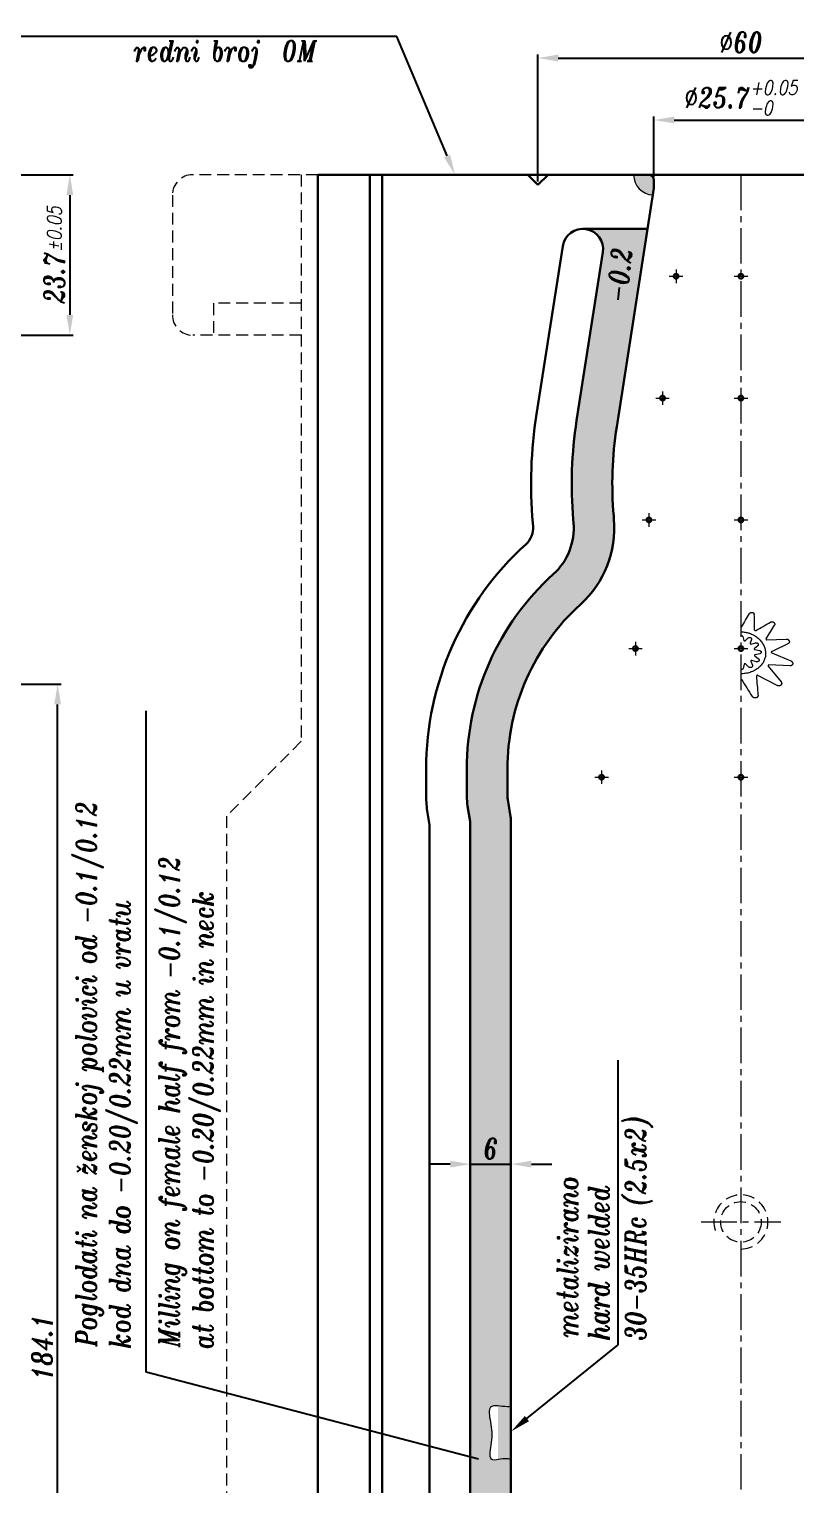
# Model space of a CAD drawing. Extents: x -409 to 838, y -94 to 534.
# Drawn here: x 208.1 to 321.4, y 85.9 to 301 of the extents above; entities that cross this region are included whole.
import ezdxf
from ezdxf import colors
from ezdxf.entities.mleader import LeaderData, LeaderLine
from ezdxf.math import Vec2, Vec3

# ---------------------------------------------------------------- set-up
doc = ezdxf.new("R2010")
doc.units = 0
doc.header["$LTSCALE"] = 7
doc.header["$MEASUREMENT"] = 0
doc.linetypes.add('CENTER2', pattern=[1.125, 0.75, -0.125, 0.125, -0.125])
doc.linetypes.add('HIDDEN', pattern=[0.375, 0.25, -0.125])
doc.layers.get('0').update_dxf_attribs({"linetype": 'CONTINUOUS', "lineweight": 15})
for name, color, linetype, lineweight in [('1', 1, 'CENTER2', 15), ('2', 2, 'HIDDEN', 15), ('3', 3, 'CONTINUOUS', 30), ('8', 252, 'CONTINUOUS', 15), ('ENGLISH', 252, 'CONTINUOUS', 18)]:
    doc.layers.add(name, color=color, linetype=linetype, lineweight=lineweight)
doc.styles.add('ITALICT', font='ITALICT.shx', dxfattribs={"width": 0.8, "height": 3})
doc.styles.get("Standard").update_dxf_attribs({"font": 'isocp.shx', "height": 3})
doc.dimstyles.get("Standard").update_dxf_attribs({"dimtxt": 3, "dimasz": 3, "dimexe": 0.5, "dimexo": 0.5, "dimgap": 0.8, "dimtad": 1, "dimdsep": 46, "dimtxsty": 'ITALICT', "dimcen": 0.09, "dimazin": 2, "dimtfac": 1, "dimtmove": 0, "dimatfit": 3, "dimfxl": 1, "dimtolj": 1, "dimtzin": 0, "dimarcsym": 0})
doc.dimstyles.new('Standard$0', dxfattribs={"dimtxt": 3, "dimasz": 3, "dimexe": 0.5, "dimexo": 0.5, "dimgap": 0.8, "dimtad": 1, "dimdsep": 46, "dimtxsty": 'ITALICT', "dimcen": 0.09, "dimazin": 2, "dimtfac": 1, "dimtmove": 0, "dimatfit": 3, "dimfxl": 1, "dimtolj": 1, "dimtzin": 0, "dimarcsym": 0})

# ---------------------------------------------------------------- blocks, each defined once
blk = doc.blocks.new('*D11')
at = {"color": 0, "linetype": 'ByBlock', "lineweight": -2}
for p, q in [((300.406075935411, 279.1682538731645), (300.406075935411, 288.0477000788716)), ((303.406075935411, 287.5477000788716), (323.1060759354109, 287.5477000788716)), ((326.1060759354109, 279.1682538731645), (326.1060759354109, 288.0477000788716))]:
    blk.add_line(p, q, dxfattribs=at)
at = {"color": 0}
for points in [[(303.406075935411, 288.0477000788716), (303.406075935411, 287.0477000788716), (300.406075935411, 287.5477000788716)], [(323.1060759354109, 287.0477000788716), (323.1060759354109, 288.0477000788716), (326.1060759354109, 287.5477000788716)]]:
    blk.add_solid(points, dxfattribs=at)
at = {"color": 0, "insert": (313.2560759354109, 290.8327000788716), "char_height": 3, "attachment_point": 5, "style": 'ITALICT'}
blk.add_mtext('\\A1;%%c25.7{}{\\H0.71x;\\C3;\\S+0.05^ -0;}', dxfattribs=at)
blk = doc.blocks.new('*D22')
at = {"color": 0, "lineweight": -2}
for p, q in [((161.2258858793589, 279.4682538731645), (214.6031595607306, 279.4682538731645)), ((214.1031595607306, 276.4682538731645), (214.1031595607306, 258.7682538731644)), ((161.2258858793589, 255.7682538731644), (214.6031595607306, 255.7682538731644))]:
    blk.add_line(p, q, dxfattribs=at)
at = {"color": 0}
for points in [[(213.6031595607306, 276.4682538731645), (214.6031595607306, 276.4682538731645), (214.1031595607306, 279.4682538731645)], [(213.6031595607306, 258.7682538731644), (214.6031595607306, 258.7682538731644), (214.1031595607306, 255.7682538731644)]]:
    blk.add_solid(points, dxfattribs=at)
at = {"color": 0, "insert": (211.8031595607306, 267.6182538731645), "char_height": 3, "attachment_point": 5, "rotation": 90, "style": 'ITALICT'}
blk.add_mtext('\\A1;23.7{}{\\H0.71x;\\C3;%%p0.05}', dxfattribs=at)
blk = doc.blocks.new('*D35')
at = {"color": 0, "lineweight": -2}
for p, q in [((283.2560759354109, 278.4682538731645), (283.2560759354109, 297.208543599171)), ((343.2560759354109, 278.4682538731645), (343.2560759354109, 297.208543599171)), ((286.2560759354109, 296.708543599171), (340.2560759354109, 296.708543599171))]:
    blk.add_line(p, q, dxfattribs=at)
at = {"color": 0}
for points in [[(286.2560759354109, 297.208543599171), (286.2560759354109, 296.208543599171), (283.2560759354109, 296.708543599171)], [(340.2560759354109, 297.208543599171), (340.2560759354109, 296.208543599171), (343.2560759354109, 296.708543599171)]]:
    blk.add_solid(points, dxfattribs=at)
at = {"color": 0, "insert": (313.2560759354109, 299.008543599171), "char_height": 3, "attachment_point": 5, "style": 'ITALICT'}
blk.add_mtext('\\A1;%%c60', dxfattribs=at)
blk = doc.blocks.new('*D93')
at = {"color": 0, "lineweight": -2}
for p, q in [((148.2258858793589, 204.2182538731645), (212.8001589766388, 204.2182538731645)), ((212.3001589766388, 23.11825387316446), (212.3001589766388, 201.2182538731645)), ((147.3758858793589, 20.11825387316445), (212.8001589766388, 20.11825387316446))]:
    blk.add_line(p, q, dxfattribs=at)
at = {"color": 0}
for points in [[(212.8001589766388, 201.2182538731645), (211.8001589766388, 201.2182538731645), (212.3001589766388, 204.2182538731645)], [(211.8001589766388, 23.11825387316446), (212.8001589766388, 23.11825387316446), (212.3001589766388, 20.11825387316446)]]:
    blk.add_solid(points, dxfattribs=at)
at = {"color": 0, "insert": (210.0001589766388, 106.2553920564385), "char_height": 3, "attachment_point": 5, "rotation": 90, "style": 'ITALICT'}
blk.add_mtext('\\A1;184.1', dxfattribs=at)
blk = doc.blocks.new('*D159')
at = {"color": 0, "lineweight": -2}
for p, q in [((273.3060759354109, 133.8054220708532), (273.3060759354109, 133.8054220708532)), ((279.3060759354109, 133.8054220708532), (279.3060759354109, 133.8054220708532)), ((270.3060759354109, 133.3054220708532), (267.3060759354109, 133.3054220708532)), ((273.3060759354109, 133.3054220708532), (279.3060759354109, 133.3054220708532)), ((282.3060759354109, 133.3054220708532), (285.3060759354109, 133.3054220708532))]:
    blk.add_line(p, q, dxfattribs=at)
at = {"color": 0}
for points in [[(270.3060759354109, 132.8054220708532), (270.3060759354109, 133.8054220708532), (273.3060759354109, 133.3054220708532)], [(282.3060759354109, 133.8054220708532), (282.3060759354109, 132.8054220708532), (279.3060759354109, 133.3054220708532)]]:
    blk.add_solid(points, dxfattribs=at)
at = {"color": 0, "insert": (276.3060759354109, 135.6054220708533), "char_height": 3, "attachment_point": 5, "style": 'ITALICT'}
blk.add_mtext('\\A1;6', dxfattribs=at)

msp = doc.modelspace()

# ---------------------------------------------------------------- hatches: boundary and pattern name
h = msp.add_hatch(color=256)
h.paths.add_polyline_path([(280.3465947633231, 53.50146942166903, 0.4817394306611191), (278.257153011271, 49.3003981508603), (280.9760759354107, 50.56825387316496, -0.008823786204246514)])
h.paths.add_polyline_path([(345.5360759354096, 50.56825387316495), (348.2549988595505, 49.30039815086015, 0.481739430661079), (346.165557107499, 53.50146942166889, -0.00882378620420941)])
h.paths.add_polyline_path([(300.4060759354109, 277.4682538731645), (300.406075935411, 278.6682538731645, 0.414213562373095), (299.606075935411, 279.4682538731645), (297.4060759354109, 279.4682538731645, 0.3991231770925686), (300.2507596244776, 276.4722770969598)])
h.paths.add_polyline_path([(329.106075935411, 279.4682538731645), (326.9060759354109, 279.4682538731646, 0.4142135623731783), (326.106075935411, 278.6682538731646), (326.106075935411, 277.4682538731645), (326.2613922463443, 276.4722770969598, 0.3991231770926062)])
h = msp.add_hatch(color=256)
edge = h.paths.add_edge_path()
edge.add_spline(control_points=[(279.2560759354108, 97.53105125207007), (279.0900810098967, 97.51340918166842), (278.4852382409103, 97.48546851371515), (277.7879652409895, 97.60964354220201), (277.3500786750469, 97.64429800077126)], knot_values=[12.88535559691018, 12.88535559691018, 12.88535559691018, 12.88535559691018, 13.36382493557768, 14.56898365671836, 14.56898365671836, 14.56898365671836, 14.56898365671836], degree=3, periodic=0)
edge.add_line((277.3500786750469, 97.64429800077127), (277.3500786750469, 89.64325009847306))
edge.add_spline(control_points=[(277.3500786750469, 89.64325009847306), (277.7930705574385, 89.70873695098688), (278.5139086227063, 89.86655634719268), (279.0933635578896, 89.72860268470255), (279.2560759354109, 89.67032076156731)], knot_values=[1.098986622726365, 1.098986622726365, 1.098986622726365, 1.098986622726365, 2.33079719761968, 2.846924456898237, 2.846924456898237, 2.846924456898237, 2.846924456898237], degree=3, periodic=0)
edge.add_line((279.2560759354109, 89.67032076156734), (279.2560759354109, 97.5310512520701))
edge = h.paths.add_edge_path(flags=16)
edge.add_arc((278.3103424235129, 93.73129402447393), 0.7946367418831528, 0, 180)
edge.add_arc((278.3103424235129, 93.73129402447393), 0.7946367418831528, 180, 0)
h.paths.add_polyline_path([(279.1049791653961, 93.73129402447393, 1.000000000000036), (277.5157056816298, 93.73129402447393, 1.000000000000036)], flags=16)
at = {"layer": '8'}
h = msp.add_hatch(dxfattribs=at)
h.set_pattern_fill('DOTS', color=256, scale=15, angle=45, style=0)
h.set_pattern_definition([(45, (-1198.936798931267, 0), (-0.331456303681194, 0.9943689110435826), [0, -0.9375])])
edge = h.paths.add_edge_path()
edge.add_line((273.2560759354109, 75.61620784965243), (272.8782039980207, 73.34588368583681))
edge.add_arc((281.7560759354099, 71.86825387316466), 8.999999999998966, 170.5503343472685, 179.9999999999999)
edge.add_line((272.7560759354109, 71.86825387316449), (272.7560759354109, 46.73520147406501))
edge.add_line((272.7560759354109, 46.73520147406501), (278.257153011271, 49.3003981508603))
edge.add_arc((280.976075935412, 50.56825387316499), 3.000000000000038, 102.11221756034831, 205.0000197471108, ccw=False)
edge.add_arc((363.7602200795558, 69.86825387316378), 85.00414414414485, 179.9999999999995, 191.1011123834041, ccw=False)
edge.add_line((278.7560759354109, 69.86825387316378), (278.7560759354109, 71.86825387316401))
edge.add_arc((281.7560759354189, 71.86825387316401), 3.000000000007955, 170.5503343472787, 180, ccw=False)
edge.add_line((278.7967852896143, 72.36079714405605), (279.2153665812077, 74.8757106022737))
edge.add_arc((276.2560759354033, 75.36825387316503), 3.000000000007618, 350.5503343472689, 359.9999999999901)
edge.add_line((279.2560759354109, 75.36825387316452), (279.2560759354109, 89.67032076156731))
edge.add_spline(control_points=[(279.2560759354109, 89.67032076156731), (279.0933635578896, 89.72860268470255), (278.15415820944, 89.95220388262476), (275.6931615385263, 88.91301644209032), (276.6341928735308, 92.72060874331784), (276.4212120460931, 94.65563101290924), (275.7255798735025, 98.1758635917008), (278.0519175120259, 97.46545129399486), (279.0900810098967, 97.51340918166842), (279.2560759354108, 97.53105125207009)], knot_values=[1.098986622726365, 1.098986622726365, 1.098986622726365, 1.098986622726365, 1.615113882004922, 3.932119042406433, 6.418787099885904, 9.439016894986786, 11.67917280783765, 14.09051431805087, 14.56898365671836, 14.56898365671836, 14.56898365671836, 14.56898365671836], degree=3, periodic=0)
edge.add_line((279.2560759354109, 97.53105125207009), (279.2560759354109, 184.1682538731639))
edge.add_arc((276.256075935403, 184.1682538731639), 3.000000000007958, 0, 9.449665652716533)
edge.add_line((279.2153665812075, 184.660797144056), (278.7967852896142, 187.1757106022737))
edge.add_arc((281.7560759354189, 187.6682538731651), 3.000000000007958, 180, 189.4496656527165, ccw=False)
edge.add_line((278.7560759354109, 187.6682538731651), (278.7560759354109, 191.6682538731645))
edge.add_arc((311.5624050493348, 191.6682538731644), 32.80632911392384, 132.1347673838169, 180, ccw=False)
edge.add_arc((279.356075935411, 227.2682538731645), 15.19999999999994, 312.1347673838162, 4.929839500941279)
edge.add_line((294.4998462128937, 228.5744781199277), (294.4595387471504, 229.0417845592291))
edge.add_arc((349.2560759354121, 233.7682538731648), 55.00000000000114, 171.1364726862578, 184.9298395009412, ccw=False)
edge.add_line((294.9128777214256, 242.2427336728632), (299.4704136912056, 271.4682538731645))
edge.add_line((299.4704136912056, 271.4682538731645), (289.8938069307819, 271.4682538731645))
edge.add_arc((289.893806930782, 268.4682538731645), 3.000000000000008, 351.1364726862579, 90, ccw=False)
edge.add_line((292.8579813788176, 268.0060095204537), (288.9845288253545, 243.1672223782846))
edge.add_arc((349.2560759354146, 233.7682538731642), 61.00000000000372, 171.1364726862579, 184.9298395009407)
edge.add_line((288.4817346902493, 228.5261697249808), (288.5220421559924, 228.0588632856802))
edge.add_arc((279.3560759354111, 227.2682538731645), 9.199999999999877, 312.1347673838158, 4.9298395009412275, ccw=False)
edge.add_arc((311.5624050493345, 191.6682538731644), 38.80632911392365, 132.1347673838165, 179.9999999999999)
edge.add_line((272.7560759354109, 191.6682538731645), (272.7560759354109, 187.6682538731645))
edge.add_arc((281.7560759354092, 187.6682538731644), 8.999999999998295, 180, 189.449665652731)
edge.add_line((272.8782039980206, 186.1906240604926), (273.2560759354109, 183.9202998966768))
edge.add_line((273.2560759354109, 183.9202998966764), (273.2560759354109, 90.05493134319698))
edge.add_line((273.2560759354109, 90.05493134319698), (273.2560759354109, 75.61620784965243))
h.paths.add_polyline_path([(273.9307333137828, 51.41018654002153), (273.9307333137828, 60.79590082573583), (278.4307333137828, 60.79590082573583), (278.4307333137828, 51.41018654002153)], flags=24)
h.paths.add_polyline_path([(292.5637137347646, 260.3095547576244), (293.6022621374001, 269.9825335778328), (298.0765474947652, 269.5021477528252), (297.0379990921296, 259.8291689326168)], flags=24)
h.paths.add_polyline_path([(274.6989330782681, 138.6054220708533), (277.9132187925538, 138.6054220708533), (277.9132187925538, 132.6054220708533), (274.6989330782681, 132.6054220708533)], flags=24)

# ---------------------------------------------------------------- linework, layer by layer
msp.add_arc((300.4060759354109, 279.4682538731645), 3, 180, 267.0323502327753)
msp.add_open_spline([(279.2560759354109, 89.67032076156731), (279.0933635578896, 89.72860268470255), (278.15415820944, 89.95220388262476), (275.6931615385263, 88.91301644209032), (276.6341928735308, 92.72060874331784), (276.4212120460931, 94.65563101290924), (275.7255798735025, 98.1758635917008), (278.0519175120259, 97.46545129399486), (279.0900810098967, 97.51340918166842), (279.2560759354108, 97.53105125207009)], degree=3, knots=[1.098986622726365, 1.098986622726365, 1.098986622726365, 1.098986622726365, 1.615113882004922, 3.932119042406433, 6.418787099885904, 9.439016894986786, 11.67917280783765, 14.09051431805087, 14.56898365671836, 14.56898365671836, 14.56898365671836, 14.56898365671836])
at = {"layer": '1'}
for p, q in [((313.2560759354109, 279.4682538731645), (313.2560759354108, 20.11825387316435)), ((303.6730444436525, 265.4682538731645), (303.6730444436525, 263.4682538731645)), ((302.6730444436525, 264.4682538731645), (304.6730444436525, 264.4682538731645)), ((312.2560759354109, 264.4682538731645), (314.2560759354109, 264.4682538731645)), ((301.6730444436524, 247.4682538731645), (301.6730444436524, 245.4682538731645)), ((300.6730444436524, 246.4682538731645), (302.6730444436524, 246.4682538731645)), ((312.2560759354109, 246.4682538731645), (314.2560759354109, 246.4682538731645)), ((298.6730444436525, 228.4682538731645), (300.6730444436525, 228.4682538731645)), ((299.6730444436525, 229.4682538731645), (299.6730444436525, 227.4682538731645)), ((312.2560759354109, 228.4682538731645), (314.2560759354109, 228.4682538731645)), ((296.6730444436524, 209.4682538731645), (298.6730444436524, 209.4682538731645)), ((297.6730444436524, 210.4682538731645), (297.6730444436524, 208.4682538731645)), ((312.2560759354109, 209.4682538731645), (314.2560759354109, 209.4682538731645)), ((292.6730444436524, 191.4682538731645), (292.6730444436524, 189.4682538731645)), ((291.6730444436524, 190.4682538731645), (293.6730444436524, 190.4682538731645)), ((312.2560759354109, 190.4682538731645), (314.2560759354109, 190.4682538731645)), ((307.3808792233829, 124.7682538731645), (319.1478916117905, 124.7682538731644))]:
    msp.add_line(p, q, dxfattribs=at)
at = {"layer": '2'}
for p, q in [((250.7560759354109, 279.4682538731645), (232.2560759354109, 279.4682538731645)), ((248.3060759354109, 279.4682538731645), (248.3060759354109, 195.7682538731646)), ((229.2560759354109, 276.4682538731645), (229.2560759354108, 258.7682538731644)), ((248.3060759354111, 260.4682538731645), (235.3060759354111, 260.4682538731645)), ((235.3060759354111, 260.4682538731645), (235.3060759354113, 255.7682538731644)), ((248.3060759354111, 255.7682538731644), (232.2560759354108, 255.7682538731644)), ((248.3060759354109, 195.7682538731646), (237.2560759354112, 184.7182538731645)), ((237.2560759354112, 184.7182538731645), (237.256075935411, 23.11825387316443))]:
    msp.add_line(p, q, dxfattribs=at)
msp.add_circle((313.2560759354109, 124.7682538731644), 3, dxfattribs=at)
for centre, radius, start, end in [((232.2560759354109, 276.4682538731645), 3, 90, 180), ((232.2560759354108, 258.7682538731644), 3, 180, 270), ((313.2560759354109, 124.7682538731644), 4, 270, 206.7051402965727)]:
    msp.add_arc(centre, radius, start, end, dxfattribs=at)
at = {"layer": '3'}
for p, q in [((313.2560759354109, 279.4682538731645), (250.7560759354107, 279.4682538731645)), ((250.7560759354109, 279.4682538731645), (250.756075935411, 20.11825387316446)), ((258.4362312757232, 279.4682538731645), (258.4362312757232, 20.11825387316441)), ((260.2560836188025, 279.4682538731645), (260.2560836188026, 20.11825387316446)), ((283.2560759354109, 277.9682538731645), (281.7560759354114, 279.4682538731645)), ((283.2560759354109, 277.9682538731645), (284.7560759354105, 279.4682538731645)), ((300.4060759354109, 277.4682538731645), (294.9128777214256, 242.2427336728627)), ((300.4060759354109, 278.6682538731645), (300.4060759354109, 277.4682538731645)), ((313.2560759354109, 279.4682538731645), (375.7560759354112, 279.4682538731645)), ((299.4704136912056, 271.4682538731645), (289.893806930782, 271.4682538731645)), ((286.9296324827464, 268.9304982258753), (283.0561799292832, 244.091711083706)), ((292.8579813788176, 268.0060095204537), (288.9845288253544, 243.1672223782844)), ((282.5039306333489, 228.0105548907238), (282.5442380990913, 227.5432484514327)), ((288.4817346902501, 228.5261697249713), (288.5220421559924, 228.0588632856802)), ((294.4595387471513, 229.0417845592189), (294.4998462128936, 228.5744781199277)), ((266.7560759354109, 191.6682538731645), (266.7560759354109, 187.6682538731645)), ((272.7560759354109, 191.6682538731645), (272.7560759354109, 187.6682538731645)), ((278.7560759354109, 191.6682538731645), (278.7560759354109, 187.6682538731645)), ((278.7967852896142, 187.1757106022737), (279.2153665812077, 184.6607971440553)), ((266.9596227064271, 185.2055375187107), (267.2560759354109, 183.4243919437006)), ((272.8782039980207, 186.1906240604922), (273.2560759354109, 183.9202998966768)), ((267.2560759354109, 76.11211580262798), (267.2560759354109, 183.4243919437)), ((273.2560759354109, 75.61620784965241), (273.2560759354109, 183.9202998966769)), ((279.2560759354109, 75.3682538731645), (279.2560759354109, 184.1682538731645))]:
    msp.add_line(p, q, dxfattribs=at)
for centre in [(303.6730444436525, 264.4682538731645), (313.2560759354109, 264.4682538731645), (301.6730444436524, 246.4682538731645), (313.2560759354109, 246.4682538731645), (299.6730444436525, 228.4682538731645), (313.2560759354109, 228.4682538731645), (297.6730444436524, 209.4682538731645), (313.2560759354109, 209.4682538731645), (292.6730444436524, 190.4682538731645), (313.2560759354109, 190.4682538731645)]:
    msp.add_circle(centre, 0.35, dxfattribs=at)
for centre, radius, start, end in [((299.606075935411, 278.6682538731645), 0.8, 0, 90), ((289.893806930782, 268.4682538731645), 3.000000000000008, 351.1364726862581, 171.1364726862581), ((349.2560759354109, 233.7682538731645), 67, 171.1364726862579, 184.9298395009411), ((349.2560759354109, 233.7682538731645), 61, 171.1364726862579, 184.9298395009413), ((349.2560759354109, 233.7682538731645), 55, 171.1364726862579, 184.9298395009413), ((279.356075935411, 227.2682538731645), 9.2, 312.1347673838162, 4.92983950094127), ((279.356075935411, 227.2682538731645), 15.2, 312.1347673838162, 4.92983950094127), ((279.356075935411, 227.2682538731645), 3.199999999999999, 312.1347673838162, 4.929839500941122), ((311.5624050493345, 191.6682538731645), 44.80632911392354, 132.1347673838167, 180), ((311.5624050493345, 191.6682538731645), 38.80632911392354, 132.1347673838167, 180), ((311.5624050493345, 191.6682538731645), 32.80632911392354, 132.1347673838166, 180), ((281.7560759354109, 187.6682538731645), 15, 180, 189.4496656527308), ((281.7560759354109, 187.6682538731645), 9, 180, 189.4496656527308), ((281.7560759354109, 187.6682538731645), 3, 180, 189.449665652731), ((276.2560759354109, 184.1682538731645), 3, 0, 9.449665652731001)]:
    msp.add_arc(centre, radius, start, end, dxfattribs=at)
at = {"layer": '8', "lineweight": 13, "ltscale": 0.0148213449590076}
msp.add_line((313.5361967850205, 211.2303327305863), (313.699404792833, 210.6603864415238), dxfattribs=at)
at = {"layer": '8', "lineweight": 13, "ltscale": 0.0157965547935282}
msp.add_line((313.8635893631455, 210.6231855137895), (314.3284941483018, 211.0511029942582), dxfattribs=at)
at = {"layer": '8', "lineweight": 13, "ltscale": 0.01487201797714233}
msp.add_line((314.8250456619737, 210.811784146602), (314.6444426346299, 210.2449811680863), dxfattribs=at)
at = {"layer": '8', "lineweight": 13, "ltscale": 0.07146001958502528}
msp.add_line((317.080508308458, 210.7677167637895), (319.936953620958, 210.8734296544145), dxfattribs=at)
at = {"layer": '8', "lineweight": 13, "ltscale": 0.01715351038731661}
msp.add_line((314.7690153885362, 210.142106412227), (315.4331694412705, 210.3144086583207), dxfattribs=at)
at = {"layer": '8', "lineweight": 13, "ltscale": 0.01616051606971117}
msp.add_line((315.7436247635362, 209.8907941563676), (315.2472258377549, 209.4767316563676), dxfattribs=at)
at = {"layer": '8', "lineweight": 13, "ltscale": 0.01795574430547645}
msp.add_line((315.2986174393174, 209.333512662227), (316.0031462479112, 209.1938947423051), dxfattribs=at)
at = {"layer": '8', "lineweight": 13, "ltscale": 0.01784893191603489}
msp.add_line((316.0321989822862, 208.691178677852), (315.3324309158799, 208.5495465977738), dxfattribs=at)
at = {"layer": '8', "lineweight": 13, "ltscale": 0.07708103051283519}
msp.add_line((317.8073759842393, 208.8573163731645), (320.6392546463487, 207.637956021602), dxfattribs=at)
at = {"layer": '8', "lineweight": 13, "ltscale": 0.01616597325692311}
msp.add_line((313.7332182693955, 207.1579145176957), (313.5652800369737, 206.533463834102), dxfattribs=at)
at = {"layer": '8', "lineweight": 13, "ltscale": 0.01749214928920145}
msp.add_line((314.430361824083, 206.7316449864457), (313.908877449083, 207.1981366856645), dxfattribs=at)
at = {"layer": '8', "lineweight": 13, "ltscale": 0.0162980091880334}
msp.add_line((314.7235441971299, 207.6027387364457), (314.955996589708, 206.993668912227), dxfattribs=at)
at = {"layer": '8', "lineweight": 13, "ltscale": 0.01847219339519071}
msp.add_line((315.5640898514268, 207.5289777501176), (314.8481169510362, 207.7115644200395), dxfattribs=at)
at = {"layer": '8', "lineweight": 13, "ltscale": 0.01748265608696281}
msp.add_line((315.2925139236924, 208.4033673985551), (315.8454924393174, 207.9752973301957), dxfattribs=at)
at = {"layer": '8', "lineweight": 13, "ltscale": 0.07507880502730492}
msp.add_line((317.2986174393174, 206.8868573887895), (319.1897612381455, 204.5539411290238), dxfattribs=at)
at = {"layer": '8', "lineweight": 13, "ltscale": 0.0781177540674791}
msp.add_line((320.5142851639268, 206.9264692051957), (317.3916960525987, 207.0415815098832), dxfattribs=at)
at = {"layer": '8', "lineweight": 13, "ltscale": 0.08017536990066576}
msp.add_line((318.6015654373643, 204.0088361485551), (315.7696867752549, 205.5139631016801), dxfattribs=at)
at = {"layer": '8', "lineweight": 13}
for points in [[(314.5405607986924, 214.650407193477), (314.5598479080674, 214.6797651036332), (314.5835295486924, 214.7075666173051), (314.616641120958, 214.737321255977), (314.655703620958, 214.7635968907426), (314.7000151443955, 214.7852643712113), (314.7487822342393, 214.801286099727), (314.804629402208, 214.8114484532426), (314.862490730333, 214.8141340001176), (314.9183378983018, 214.8092817051957), (314.9721709061143, 214.7974408848832), (315.020693855333, 214.7801679356645), (315.0656462479112, 214.7575544102738), (315.1063261795518, 214.7303327305863), (315.1421232986924, 214.6992963536332), (315.1756621170518, 214.6612714512895), (315.2021208572862, 214.6208356602738), (315.2212553787705, 214.579118130977), (315.2329741287705, 214.5370954258988), (315.2375212479112, 214.4951947911332)], [(317.6340361404893, 213.3859418614457), (317.6789274979112, 213.4080976231645), (317.7288542557237, 213.4242414219926), (317.7677336502549, 213.4317487462113), (317.8081999588487, 213.4355024083207), (317.8492155838487, 213.4353803380082), (317.8793059158799, 213.432877896602), (317.9091826248643, 213.4283612950395), (317.9671965408799, 213.4138044102738), (318.0193815994737, 213.3936628087113), (318.0674162674424, 213.3683637364457), (318.1160307693955, 213.3345502598832), (318.158145027208, 213.2960981114457), (318.1932402420518, 213.2540143712113), (318.2209502029893, 213.209245084102), (318.2409697342393, 213.1626447423051), (318.2527190018174, 213.116959927852), (318.2569304275987, 213.0710920079301), (318.2561369705674, 213.048356412227), (318.2534209061143, 213.0258344395707), (318.2467070389268, 212.9962934239457), (318.2364226150987, 212.9676069005082), (318.2224760818955, 212.9398664219926)], [(313.2560759354109, 211.9329433662486), (313.2591582108018, 211.9329999669145), (313.4164152908799, 211.9297956212113), (313.5732756424424, 211.920426724727), (313.7292815018174, 211.9049543126176), (313.8840361404893, 211.8834699376176), (314.0371123123643, 211.8560956700395), (314.1881438065049, 211.8229535801957), (314.3368254471299, 211.7842572911332), (314.4223357010362, 211.7592023594926), (314.5068388748643, 211.7323468907426), (314.6727629471299, 211.6734174473832), (314.834170417833, 211.6078351719926), (314.9907255936143, 211.5359662755082), (315.1421843338487, 211.4581159337113), (315.2822905350205, 211.3782819493363), (315.4173308182237, 211.2935651524613), (315.5472136307237, 211.2042707188676), (315.6717558670518, 211.1106427891801), (315.7908354568955, 211.012956021602), (315.9043303299424, 210.9114850743363), (316.0121794510362, 210.8064435704301), (316.1142302322862, 210.6981061680863), (316.2181425858018, 210.5772870762895), (316.3150969315049, 210.453141568477), (316.4049101639268, 210.3260053380082), (316.4875517654893, 210.1961225255082), (316.5628996658799, 210.063737271602), (316.6309538650987, 209.9290937169145), (316.6916228104112, 209.792497037227), (316.744814949083, 209.6540998204301), (316.7905302811143, 209.514176724727), (316.8286467361924, 209.3729108555863), (316.8591337967393, 209.2305463536332), (316.8818693924424, 209.0872358067582), (316.8968230057237, 208.9432538731645)], [(313.2560759354109, 211.4176093153594), (313.2607451248643, 211.4178632481645), (313.3047819900987, 211.4143537266801), (313.3472624588487, 211.405290005977), (313.3850737381455, 211.3919233067582), (313.4197417068955, 211.3744672520707), (313.4538603592393, 211.3509687169145), (313.4827910233018, 211.323991177852), (313.5062285233018, 211.2944196446488), (313.5240202713487, 211.2630170567582), (313.5361967850205, 211.2303327305863)], [(314.3284941483018, 211.0511029942582), (314.3550749588487, 211.0726178868363), (314.3858061600205, 211.0914777501176), (314.4252043533799, 211.1088727696488), (314.4683256912705, 211.121110318477), (314.5135222244737, 211.127457974727), (314.5591765213487, 211.1275190098832), (314.6031523514268, 211.1216596348832), (314.6451140213487, 211.1104291661332), (314.6878691483018, 211.0924543126176), (314.726016120958, 211.0694745762895), (314.758975105333, 211.0422834141801), (314.7863493729112, 211.0116742833207), (314.8077727127549, 210.9784406407426), (314.8222685623643, 210.9456952794145), (314.8312102127549, 210.912125943477), (314.8346281815049, 210.8783124669145), (314.8325835037705, 210.8447126133988), (314.8250456619737, 210.811784146602)], [(315.2762480545518, 212.2075666173051), (315.2795439529893, 212.1859906895707), (315.2891569900987, 212.1649640782426), (315.3049040604112, 212.1459821446488), (315.3222685623643, 212.1327985508988), (315.3432341385362, 212.1226056798051), (315.3668547440049, 212.1164411290238), (315.3935271072862, 212.1151288731645), (315.4194365311143, 212.1194318516801), (315.4420500565049, 212.1287397130082)], [(316.971133308458, 210.909684537227), (316.9629240799424, 210.8929609044145), (316.9589567947862, 210.875260709102), (316.9592009354112, 210.8573163731645), (316.9636259842393, 210.839372037227), (316.9721709061143, 210.8219465001176), (316.9846831131455, 210.8058637364457), (317.0025664139268, 210.7905133946488), (317.0248137283799, 210.7782148106645), (317.0503874588487, 210.770280240352), (317.080508308458, 210.7677167637895)], [(319.936953620958, 210.8734296544145), (319.9677763748643, 210.8734906895707), (319.9988432693955, 210.8715070469926), (320.0305815506455, 210.8673261387895), (320.0618925858018, 210.8611921055863), (320.092959480333, 210.8529828770707), (320.1230803299424, 210.8429425938676), (320.1799345779893, 210.8179486973832), (320.2284270096299, 210.7895063145707), (320.272158699083, 210.7568219883988), (320.310732917833, 210.7205976231645), (320.3438444900987, 210.6815046055863), (320.3711577225205, 210.6402143223832), (320.3924895096299, 210.5973371251176), (320.4019499588487, 210.5722516758988), (320.409365730333, 210.5469526036332), (320.4146147537705, 210.5218671544145), (320.4178190994737, 210.4967817051957), (320.4187346268174, 210.4589704258988), (320.414736824083, 210.4215863926957), (320.4057646561143, 210.3849042637895), (320.3915739822862, 210.3493512852738), (320.3804350662705, 210.3285382969926), (320.3672819900987, 210.3084272130082), (320.3527556229112, 210.2897504551957), (320.336367683458, 210.271989224727), (320.311221199083, 210.2495588048051), (320.2828703690049, 210.2293561680863), (320.2514677811143, 210.2117475255082)], [(316.8968230057237, 208.9432538731645), (316.9034758377549, 208.8144086583207), (316.903750495958, 208.6852582676957), (316.897646980333, 208.5560773594926), (316.8850127029893, 208.4271405919145), (316.8649626541612, 208.2933515294145), (316.8377409744737, 208.1601423008988), (316.8032866287705, 208.0276960118363), (316.7615385818955, 207.896256802852), (316.7124663162705, 207.7660077794145), (316.6559782791612, 207.6371930821488), (316.5920439529893, 207.5100873692582), (316.5206633377549, 207.3849347813676), (316.4418059158799, 207.2620099766801), (316.3555327225205, 207.1415876133988), (316.2618132400987, 207.023942349727), (316.1717863846299, 206.921403287227), (316.0759306717393, 206.8216108067582), (315.974307136583, 206.7247785313676), (315.8669768143174, 206.631120084102), (315.7540312576768, 206.5408185704301), (315.6355009842393, 206.454118130977), (315.5111113358018, 206.3709272130082), (315.3814421463487, 206.2918866856645), (315.2467985916612, 206.2172712071488), (315.1075163650987, 206.1473554356645), (314.9485197830674, 206.0758222325395), (314.7844572830674, 206.0105451329301), (314.6157561111924, 205.9517987950395), (314.4428740311143, 205.8997968419145), (314.2662688065049, 205.8548139317582), (314.0864897537705, 205.8170331700395), (313.9040251541612, 205.7866071446488), (313.7194853592393, 205.763688443477), (313.5334196854112, 205.7483686192582), (313.3464079666612, 205.7407697423051), (313.2560759354109, 205.7408433265599)], [(313.699404792833, 210.6603864415238), (313.7090788650987, 210.6395734532426), (313.7258940506455, 210.6209272130082), (313.7424956131455, 210.6099103673051), (313.7621794510362, 210.6019757969926), (313.7836027908799, 210.597916959102), (313.8072539139268, 210.5982526524613), (313.829775886583, 210.6033796055863), (313.8482695389268, 210.6118940098832), (313.8635893631455, 210.6231855137895)], [(314.6444426346299, 210.2449811680863), (314.641055183458, 210.2223066075395), (314.6451140213487, 210.1995404942582), (314.6523161697862, 210.1845258458207), (314.6631499100205, 210.1705487950395), (314.6772795486924, 210.1583417637895), (314.6960783768174, 210.1478437169145), (314.717959480333, 210.1410077794145), (314.7438078690049, 210.138688443477), (314.7690153885362, 210.142106412227)], [(315.2472258377549, 209.4767316563676), (315.2338591385362, 209.4628156407426), (315.2244597244737, 209.4470685704301), (315.219180183458, 209.4304059727738), (315.2181120682237, 209.413834927852), (315.2210722733018, 209.3971723301957), (315.2280913162705, 209.3812116368363), (315.2398100662705, 209.3655256016801), (315.2557097244737, 209.3517621739457), (315.2750273514268, 209.3408979161332), (315.2986174393174, 209.333512662227)], [(315.4331694412705, 210.3144086583207), (315.4776335525987, 210.3227399571488), (315.523623542833, 210.324967740352), (315.5717497635362, 210.3206342442582), (315.6184416580674, 210.3098920567582), (315.6592131424424, 210.294694302852), (315.6960783768174, 210.2752240880082), (315.7170134354112, 210.2611860020707), (315.7363310623643, 210.245866177852), (315.7697783279893, 210.2119916661332), (315.7957793045518, 210.1750043614457), (315.8121367264268, 210.141129849727), (315.8225737381455, 210.1061872227738), (315.8270293045518, 210.0706647618363), (315.8254118729112, 210.0351117833207), (315.8177214432237, 210.0000470860551), (315.806094245958, 209.9705060704301), (315.7897978592393, 209.9420331700395), (315.7689238358018, 209.9152387364457), (315.7436247635362, 209.8907941563676)], [(316.0031462479112, 209.1938947423051), (316.0448942947862, 209.1829389317582), (316.0843535233018, 209.1671918614457), (316.1204253006455, 209.147477505977), (316.152285652208, 209.1246198399613), (316.170596199083, 209.1083539708207), (316.2021513748643, 209.0726484044145), (316.2152434158799, 209.0533612950395), (316.2353850174424, 209.013444302852), (316.2466154861924, 208.9768842442582), (316.2515898514268, 208.9396833165238), (316.2501555252549, 208.902360318477), (316.2421599197862, 208.8655561192582), (316.2275725174424, 208.8298810704301), (316.2087736893174, 208.7994245274613), (316.1845427322862, 208.7708905919145), (316.1551237869737, 208.7452253087113), (316.1209440994737, 208.7232526524613), (316.0786162186143, 208.7042096837113), (316.0321989822862, 208.691178677852)], [(317.7910490799424, 209.0290082676957), (317.7699309158799, 209.0158246739457), (317.7535734940049, 208.9989789708207), (317.7426787186143, 208.9799665196488), (317.7375517654893, 208.960954068477), (317.7373686600205, 208.9413312657426), (317.7420988846299, 208.9220441563676), (317.751895027208, 208.902848599727), (317.7664519119737, 208.885026334102), (317.7850676346299, 208.8695844395707), (317.8073759842393, 208.8573163731645)], [(313.5652800369737, 206.533463834102), (313.5563994217393, 206.5068830235551), (313.5442229080674, 206.4810041173051), (313.5250273514268, 206.4507611973832), (313.5008879471299, 206.4222882969926), (313.471865730333, 206.3962262852738), (313.4382353592393, 206.3732770665238), (313.3959990311143, 206.3521894200395), (313.3494292068955, 206.3364118321488), (313.3002653885362, 206.326920865352), (313.2560759354109, 206.3246021997212)], [(313.908877449083, 207.1981366856645), (313.8919401932237, 207.2103437169145), (313.8714018631455, 207.2196210606645), (313.8487883377549, 207.224870084102), (313.8232451248643, 207.2254499180863), (313.798525886583, 207.2207502110551), (313.7780791092393, 207.212174771602), (313.7606535721299, 207.2002729161332), (313.7471342850205, 207.186051724727), (313.7386809158799, 207.1724103673051), (313.7332182693955, 207.1579145176957)], [(314.955996589708, 206.993668912227), (314.9641142654893, 206.968522427852), (314.9693327713487, 206.9429486973832), (314.9718046951768, 206.9054731114457), (314.9680815506455, 206.8680585606645), (314.9581328201768, 206.8312238438676), (314.9418974686143, 206.795670865352), (314.9194060135362, 206.7620404942582), (314.8929167557237, 206.7331403477738), (314.8610869217393, 206.7070783360551), (314.8242522049424, 206.6847699864457), (314.7830229568955, 206.6670697911332), (314.7344694900987, 206.6537336094926), (314.6836272049424, 206.6471418126176), (314.6331206131455, 206.647721646602), (314.583437995958, 206.6551679356645), (314.5399504471299, 206.6677106602738), (314.4991179275987, 206.6851972325395), (314.4622832108018, 206.706803677852), (314.430361824083, 206.7316449864457)], [(314.8481169510362, 207.7115644200395), (314.8219939041612, 207.7151960118363), (314.7956267166612, 207.7130597813676), (314.7725249100205, 207.7058576329301), (314.752627449083, 207.6944135411332), (314.7370634842393, 207.6799176915238), (314.7270232010362, 207.6649945958207), (314.7207976150987, 207.6488813145707), (314.718447761583, 207.632340787227), (314.7195158768174, 207.6173871739457), (314.7235441971299, 207.6027387364457)], [(315.3324309158799, 208.5495465977738), (315.3080778885362, 208.5415509923051), (315.2878142166612, 208.5288861973832), (315.2739897537705, 208.514665005977), (315.264346199083, 208.4984906895707), (315.2591276932237, 208.4813398106645), (315.2581816483018, 208.4644330723832), (315.2612334061143, 208.4474652989457), (315.2681914139268, 208.4312299473832), (315.2785979080674, 208.4164899571488), (315.2925139236924, 208.4033673985551)], [(315.8454924393174, 207.9752973301957), (315.8698454666612, 207.9544233067582), (315.8912077713487, 207.9318097813676), (315.9155302811143, 207.898454068477), (315.9338408279893, 207.8631147130082), (315.9460478592393, 207.826432584102), (315.952090339708, 207.7890180333207), (315.951846199083, 207.7514203770707), (315.9466887283799, 207.7197736485551), (315.9368315506455, 207.6886152012895), (315.9222746658799, 207.6584333165238), (315.903018074083, 207.6298078282426), (315.8762541580674, 207.6005109532426), (315.843691902208, 207.5742963536332), (315.8061247635362, 207.5521405919145), (315.7643767166612, 207.5350507481645), (315.7151823807237, 207.5228437169145), (315.6636687088487, 207.5177777989457), (315.6132536697862, 207.5200055821488), (315.5640898514268, 207.5289777501176)], [(317.3916960525987, 207.0415815098832), (317.3601408768174, 207.0389264805863), (317.3311186600205, 207.0291303380082), (317.3092375565049, 207.0150312169145), (317.2928496170518, 206.9974836094926), (317.2828093338487, 206.9793866856645), (317.2773772049424, 206.9600080235551), (317.2766142654893, 206.9402631505082), (317.2800627518174, 206.9217694981645), (317.2874480057237, 206.9037336094926), (317.2986174393174, 206.8868573887895)], [(320.6392546463487, 207.637956021602), (320.6878386307237, 207.6139692051957), (320.7324553299424, 207.5858319981645), (320.7766753006455, 207.5507062657426), (320.8152800369737, 207.5120404942582), (320.8479948807237, 207.4705365880082), (320.8746062088487, 207.4269574864457), (320.8943510818955, 207.3834089024613), (320.9081755447862, 207.3387616856645), (320.9159270096299, 207.2935346348832), (320.917422370958, 207.2481244786332), (320.9124480057237, 207.2030500157426), (320.9008818436143, 207.1588910801957), (320.8920622635362, 207.1361249669145), (320.881289558458, 207.1138166173051), (320.8685332108018, 207.0921186192582), (320.8538237381455, 207.0710920079301), (320.8311796951768, 207.0444806798051), (320.805117683458, 207.0197614415238), (320.7757292557237, 206.9972699864457), (320.7396269608018, 206.9754499180863), (320.7000151443955, 206.9571088536332), (320.6575957108018, 206.9428266270707), (320.6113310623643, 206.9325727208207), (320.5631132889268, 206.9270795567582), (320.5142851639268, 206.9264692051957)], [(315.7696867752549, 205.5139631016801), (315.7429533768174, 205.5246137364457), (315.7128630447862, 205.5297406895707), (315.6827727127549, 205.5283979161332), (315.654727058458, 205.520768521602), (315.6304655838487, 205.5079206212113), (315.6131315994737, 205.4930585606645), (315.6000090408799, 205.4756940587113), (315.591494636583, 205.4569562657426), (315.5877714920518, 205.4397748692582), (315.5875273514268, 205.4223493321488)], [(319.1897612381455, 204.5539411290238), (319.2149992752549, 204.5194867833207), (319.2361174393174, 204.4835675938676), (319.2557707596299, 204.4392865880082), (319.2694121170518, 204.3938459141801), (319.2769194412705, 204.347672818477), (319.2781096268174, 204.301286099727), (319.2729521561143, 204.255143521602), (319.2612639236924, 204.2097944005082), (319.2417021561143, 204.1631330235551), (319.2147551346299, 204.1188520176957), (319.1983061600205, 204.0975507481645), (319.1799650955674, 204.0771344883988), (319.1603117752549, 204.0582441075395), (319.1389189529893, 204.0403913243363), (319.103945808458, 204.016129849727), (319.065371589708, 203.9948590977738), (319.0238371658799, 203.9771283848832), (318.9771147537705, 203.9625409825395), (318.9283171463487, 203.9527143223832), (318.8777190018174, 203.9476484044145), (318.8274870682237, 203.9474958165238), (318.777529792833, 203.9520734532426), (318.7285795975205, 203.9612592442582), (318.6841765213487, 203.9737714512895), (318.6416044998643, 203.9897321446488), (318.6015654373643, 204.0088361485551)], [(315.8157683182237, 202.5959943516801), (315.8164091873643, 202.552995084102), (315.8116484451768, 202.5099958165238), (315.8015166092393, 202.4674848301957), (315.7859831619737, 202.4261029942582), (315.7610503006455, 202.3796857579301), (315.7288542557237, 202.3358625157426), (315.6896086502549, 202.2954877598832), (315.643496589708, 202.2594159825395), (315.6054411697862, 202.2361615880082), (315.5641814041612, 202.2159589512895), (315.5203581619737, 202.1993573887895), (315.4719878006455, 202.1861127598832), (315.4220305252549, 202.177506802852), (315.370547370958, 202.1735090001176), (315.3202849197862, 202.1742109044145), (315.2705107498643, 202.179459927852), (315.2218962479112, 202.1891034825395), (315.1772490311143, 202.2021955235551), (315.1344328690049, 202.2188886387895), (315.0940581131455, 202.2388471348832), (315.0432768631455, 202.271012662227), (314.998477058458, 202.3077863438676), (314.9602995682237, 202.3481916173051), (314.9290800858018, 202.391373990352)]]:
    msp.add_lwpolyline(points, dxfattribs=at)
for centre, radius, start, end in [((253.7268095779893, 249.4097760899613), 70.04676941432686, 328.3380483943369, 330.2489577391882), ((174.4454680252549, 210.9743207676957), 140.8361110283036, 0.5017270270944402, 1.432531546805199), ((264.981387214708, 302.671647427852), 103.6545464516526, 299.1314491636887, 300.5282638300914), ((275.8845854568955, 237.6468366368363), 49.01995780904292, 326.9458372754349, 329.7336063059323), ((313.2560759354112, 212.708512662227), 0.1143276906727084, 269.9999999998576, 323.9762486092368), ((260.8772917557237, 330.6020063145707), 134.2353930866599, 295.0863925711538, 296.2516228435579), ((313.2560759354112, 204.8339704258988), 0.1338646799740144, 35.58216600059129, 90.00000000012164), ((556.9914427567003, 354.4629682286332), 285.8669288173389, 211.5438592287753, 212.1383998752682), ((-115.2423676681044, 169.2095350010941), 432.3491136926213, 4.428853573420035, 4.804623260797446)]:
    msp.add_arc(centre, radius, start, end, dxfattribs=at)

# ---------------------------------------------------------------- texts
at = {"style": 'ITALICT', "width": 0.8000000000000002}
msp.add_text('redni broj  OM', height=3, dxfattribs=at).set_placement((223.5444221089146, 296.2628233971463))
at = {"style": 'ITALICT'}
for s, rotation, width, p in [('-0.2', 83.87186044700687, 0.7999999999999999, (296.3479486202284, 260.4276821750191)), ('Poglodati na ženskoj polovici od -0.1/0.12', 90, 0.8, (218.0355583414017, 106.3507684700678)), ('kod dna do -0.20/0.22mm u vratu', 90, 0.8, (223.03682676965, 106.0491564215631)), ('30-35HRc (2.5x2)', 90, 0.8000000000000002, (299.1948651065815, 107.2649057064683)), ('metalizirano', 90, 0.8000000000000002, (289.1734883738322, 107.7142123877076))]:
    msp.add_text(s, height=3, rotation=rotation, dxfattribs=dict(at, width=width)).set_placement(p)
at = {"layer": 'ENGLISH', "style": 'ITALICT'}
for s, width, p in [('Milling on female half from -0.1/0.12', 0.8, (230.3000900836883, 106.2571220321427)), ('at bottom to -0.20/0.22mm in neck', 0.8, (235.3013585119366, 105.955509983638)), ('hard welded', 0.8000000000000002, (293.7891478789047, 107.2649057064683))]:
    msp.add_text(s, height=3, rotation=90, dxfattribs=dict(at, width=width)).set_placement(p)

# ---------------------------------------------------------------- dimensions: what is measured, and where the dimension line sits
dim = msp.add_linear_dim(base=(343.2560759354109, 296.708543599171), p1=(283.2560759354109, 277.9682538731645), p2=(343.2560759354109, 277.9682538731645), text='%%c<>', dimstyle='Standard')
dim.commit()
dim.dimension.update_dxf_attribs({"geometry": '*D35', "text_midpoint": (313.2560759354109, 299.008543599171)})
dim = msp.add_linear_dim(base=(326.1060759354109, 287.5477000788716), p1=(300.406075935411, 278.6682538731645), p2=(326.1060759354109, 278.6682538731645), text='<>{}{\\H0.71x;\\C3;\\S+0.05^ -0;}', dimstyle='Standard', override={"dimpost": '%%c<>', "dimtp": 0.05, "dimfxl": 1.5, "dimtzin": 8, "dimarcsym": 1})
dim.commit()
dim.dimension.update_dxf_attribs({"geometry": '*D11', "text_midpoint": (313.2560759354109, 290.8327000788716)})
dim = msp.add_linear_dim(base=(214.1031595607306, 255.7682538731644), p1=(160.7258858793589, 279.4682538731645), p2=(160.7258858793589, 255.7682538731644), angle=90, text='<>{}{\\H0.71x;\\C3;%%p0.05}', dimstyle='Standard', override={"dimtp": 0.05, "dimtm": 0.05, "dimtmove": 0})
dim.commit()
dim.dimension.update_dxf_attribs({"geometry": '*D22', "text_midpoint": (214.1031595607306, 267.6182538731645), "dimtype": 160})
dim = msp.add_linear_dim(base=(212.3001589766388, 204.2182538731645), p1=(146.8758858793589, 20.11825387316445), p2=(147.7258858793589, 204.2182538731645), angle=90, dimstyle='Standard', override={"dimtmove": 0})
dim.commit()
dim.dimension.update_dxf_attribs({"geometry": '*D93', "text_midpoint": (212.3001589766388, 106.2553920564385), "dimtype": 160})
dim = msp.add_linear_dim(base=(279.3060759354109, 133.3054220708532), p1=(273.3060759354109, 133.3054220708532), p2=(279.3060759354109, 133.3054220708532), dimstyle='Standard$0')
dim.commit()
dim.dimension.update_dxf_attribs({"geometry": '*D159', "text_midpoint": (276.3060759354109, 135.6054220708533)})

# ---------------------------------------------------------------- leaders
ml = msp.add_multileader_mtext('Standard')
ml.set_content('', color=256)
ml.set_leader_properties()
ml.build(insert=Vec2(0, 0))
ml.multileader.update_dxf_attribs({"text_right_attachment_type": 6, "dogleg_length": 65.16173853696554, "arrow_head_size": 3})
ctx = ml.context
ctx.base_point, ctx.arrow_head_size, ctx.plane_origin = Vec3(193.2467793749904, 299.8973570895669), 3, Vec3(289.0382654388377, 247.9051005985903)
ctx.right_attachment, ctx.text_align_type, ctx.attachment_type = 6, 2, 2
notes = []
notes.append((ctx, [(0, (1, 1, 0), (262.408517911956, 299.8973570895669), (-1, 0), 65.16173853696554, [(0, [(271.0038785077811, 279.4682538731645)], 0, [])])]))
ctx.mtext.insert, ctx.mtext.alignment, ctx.mtext.flow_direction = Vec3(195.2467793749904, 299.8973570895669), 3, 5
ml = msp.add_multileader_mtext('Standard')
ml.set_content('', color=256)
ml.set_leader_properties()
ml.build(insert=Vec2(0, 0))
ml.multileader.update_dxf_attribs({"text_right_attachment_type": 6, "dogleg_length": 0.36, "arrow_head_size": 3})
ctx = ml.context
ctx.base_point, ctx.arrow_head_size, ctx.plane_origin, ctx.plane_x_axis, ctx.plane_y_axis = Vec3(225.3592585370898, 202.2664447765292), 3, Vec3(169.3670020461131, 69.13706071840306), Vec3(-1.83697019872103e-16, -1), Vec3(1, -1.83697019872103e-16)
ctx.right_attachment, ctx.text_align_type, ctx.attachment_type = 6, 2, 2
notes.append((ctx, [(0, (1, 1, 0), (225.3592585370897, 102.5715566196709), (1.83697019872103e-16, 1), 95.69488815685827, [(0, [(277.4075753812523, 88.97004166322199)], 0, [])])]))
ctx.mtext.insert, ctx.mtext.text_direction, ctx.mtext.rotation, ctx.mtext.alignment, ctx.mtext.flow_direction = Vec3(225.3592585370898, 200.2664447765292), Vec3(-1.83697019872103e-16, -1), 4.71238898038469, 3, 5
ml = msp.add_multileader_mtext('Standard')
ml.set_content('', color=256)
ml.set_leader_properties()
ml.build(insert=Vec2(0, 0))
ml.multileader.update_dxf_attribs({"text_right_attachment_type": 6, "dogleg_length": 0.36, "arrow_head_size": 3})
ctx = ml.context
ctx.base_point, ctx.arrow_head_size, ctx.plane_origin, ctx.plane_x_axis, ctx.plane_y_axis = Vec3(295.1010950571749, 150.6760926825831), 3, Vec3(243.1088385661982, 73.18606940666145), Vec3(-1.83697019872103e-16, -1), Vec3(1, -1.83697019872103e-16)
ctx.right_attachment, ctx.text_align_type, ctx.attachment_type = 6, 2, 2
notes.append((ctx, [(0, (1, 1, 0), (295.1010950571749, 106.6205653079293), (1.83697019872103e-16, 1), 40.05552737465382, [(0, [(279.3060759354108, 93.81885428697316)], 0, [])])]))
ctx.mtext.insert, ctx.mtext.text_direction, ctx.mtext.rotation, ctx.mtext.alignment, ctx.mtext.flow_direction = Vec3(295.1010950571749, 148.6760926825831), Vec3(-1.83697019872103e-16, -1), 4.71238898038469, 3, 5
for ctx, leaders in notes:
    for number, flags, end, landing, length, lines in leaders:
        leader = LeaderData()
        leader.index, (leader.has_last_leader_line, leader.has_dogleg_vector, leader.attachment_direction) = number, flags
        leader.last_leader_point, leader.dogleg_vector, leader.dogleg_length = Vec3(end), Vec3(landing), length
        for number, points, colour, breaks in lines:
            line = LeaderLine()
            line.index, line.vertices, line.color, line.breaks = number, Vec3.list(points), colors.encode_raw_color(colour), breaks
            leader.lines.append(line)
        ctx.leaders.append(leader)

doc.saveas('drawing.dxf')
